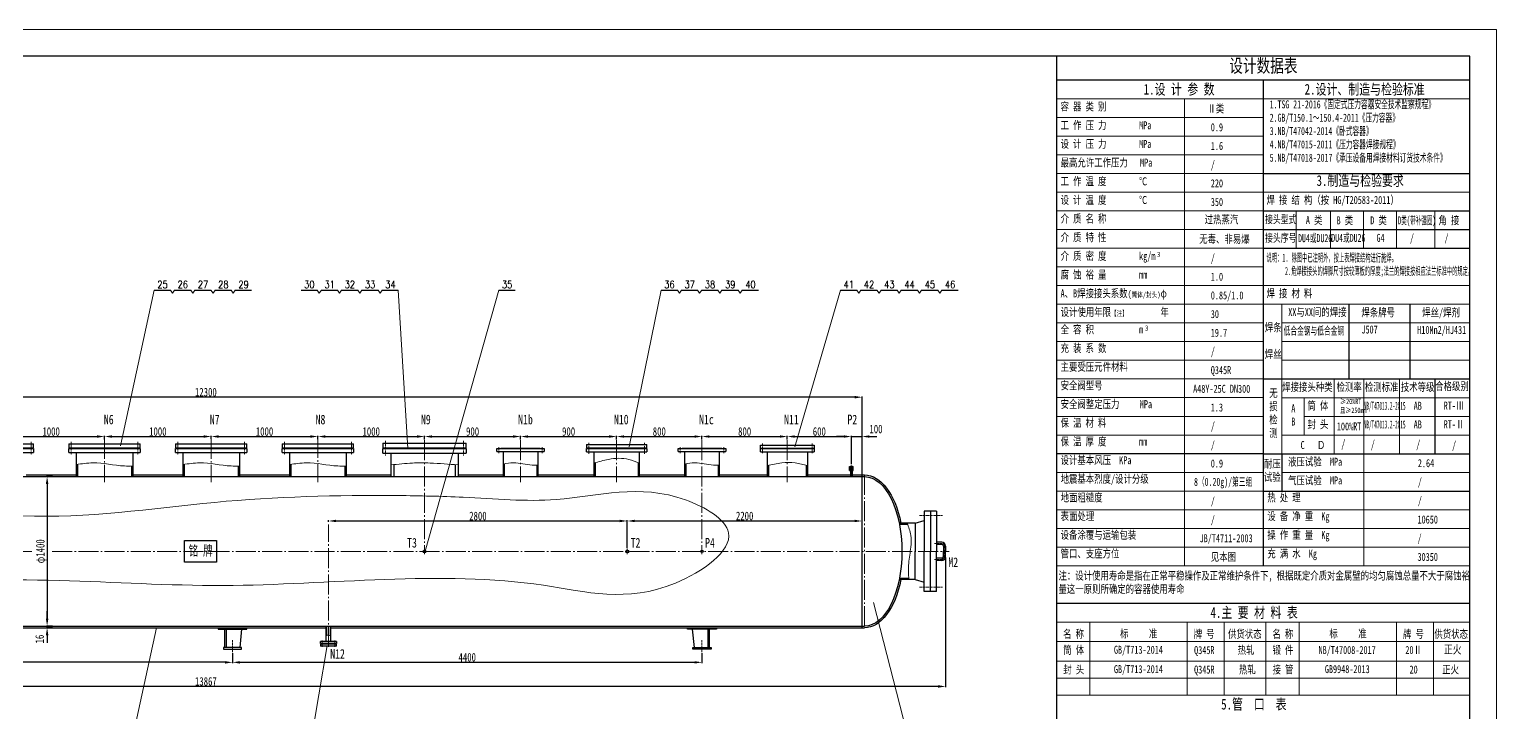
# Model space of a CAD drawing. Header units: millimetres. Extents: x -6371 to 285845, y -148652 to 1396.
# Drawn here: x 272091 to 285845, y -140203 to -133802 of the extents above; entities that cross this region are included whole.
import ezdxf
from ezdxf.enums import TextEntityAlignment as Align

# ---------------------------------------------------------------- set-up
doc = ezdxf.new("R2010")
doc.units = ezdxf.units.MM
doc.header["$LTSCALE"] = 25
doc.header["$PDMODE"] = 1
doc.linetypes.add('ZXX-L', pattern=[3.28, 2.5, -0.3, 0.18, -0.3])
doc.linetypes.add('ZXX-S', pattern=[1.27, 0.75, -0.2, 0.12, -0.2])
doc.layers.get('Defpoints').update_dxf_attribs({"linetype": 'CONTINUOUS'})
for name, color, linetype, lineweight in [('A 粗实线', 1, 'CONTINUOUS', 25), ('B 细实线', 7, 'CONTINUOUS', 15), ('C 文 字', 2, 'CONTINUOUS', 20), ('D 短中心线', 3, 'ZXX-S', 18), ('E 长中心线', 3, 'ZXX-L', 15), ('J 标注尺寸', 2, 'CONTINUOUS', 15)]:
    doc.layers.add(name, color=color, linetype=linetype, lineweight=lineweight)
doc.styles.add('HZTXT', font='SIMFANG.TTF', dxfattribs={"width": 0.75})
doc.styles.add('ROMANC', font='romanc', dxfattribs={"width": 0.7, "height": 6})
doc.styles.add('标题中文', font='SIMFANG.TTF', dxfattribs={"width": 0.7})
doc.dimstyles.new('通用标注4.0', dxfattribs={"dimtxt": 80, "dimasz": 70, "dimexe": 7, "dimexo": 7, "dimgap": 7, "dimtad": 1, "dimdec": 0, "dimzin": 0, "dimdsep": 46, "dimtxsty": 'HZTXT', "dimcen": 7, "dimadec": 0, "dimazin": 0, "dimtfac": 0.375, "dimtdec": 0, "dimtmove": 2, "dimatfit": 3, "dimfxl": 0, "dimtzin": 0, "dimarcsym": 0})

# ---------------------------------------------------------------- blocks, each defined once
blk = doc.blocks.new('*D88')
at = {"layer": 'Defpoints', "color": 0}
for p in [(271796, -137652), (272796, -137617), (272796, -137652)]:
    blk.add_point(p, dxfattribs=at)
at = {"layer": 'J 标注尺寸', "color": 0, "lineweight": -2}
for p, q in [((271796, -137645), (271796, -137610)), ((271866, -137617), (272726, -137617)), ((272796, -137645), (272796, -137610))]:
    blk.add_line(p, q, dxfattribs=at)
at = {"layer": 'J 标注尺寸', "color": 0}
for points in [[(271866, -137605), (271866, -137628), (271796, -137617)], [(272726, -137605), (272726, -137628), (272796, -137617)]]:
    blk.add_solid(points, dxfattribs=at)
at = {"layer": 'J 标注尺寸', "color": 0, "insert": (272296, -137570), "char_height": 80, "attachment_point": 5, "style": 'HZTXT'}
blk.add_mtext('1000', dxfattribs=at)
blk = doc.blocks.new('*D89')
at = {"layer": 'Defpoints', "color": 0}
for p in [(274796, -137649), (275796, -137617), (275796, -137652)]:
    blk.add_point(p, dxfattribs=at)
at = {"layer": 'J 标注尺寸', "color": 0, "lineweight": -2}
for p, q in [((274796, -137642), (274796, -137610)), ((274866, -137617), (275726, -137617)), ((275796, -137645), (275796, -137610))]:
    blk.add_line(p, q, dxfattribs=at)
at = {"layer": 'J 标注尺寸', "color": 0}
for points in [[(274866, -137605), (274866, -137628), (274796, -137617)], [(275726, -137605), (275726, -137628), (275796, -137617)]]:
    blk.add_solid(points, dxfattribs=at)
at = {"layer": 'J 标注尺寸', "color": 0, "insert": (275296, -137570), "char_height": 80, "attachment_point": 5, "style": 'HZTXT'}
blk.add_mtext('1000', dxfattribs=at)
blk = doc.blocks.new('*D90')
at = {"layer": 'Defpoints', "color": 0}
for p in [(275796, -137652), (276696, -137617), (276696, -137652)]:
    blk.add_point(p, dxfattribs=at)
at = {"layer": 'J 标注尺寸', "color": 0, "lineweight": -2}
for p, q in [((275796, -137645), (275796, -137610)), ((275866, -137617), (276626, -137617)), ((276696, -137645), (276696, -137610))]:
    blk.add_line(p, q, dxfattribs=at)
at = {"layer": 'J 标注尺寸', "color": 0}
for points in [[(275866, -137605), (275866, -137628), (275796, -137617)], [(276626, -137605), (276626, -137628), (276696, -137617)]]:
    blk.add_solid(points, dxfattribs=at)
at = {"layer": 'J 标注尺寸', "color": 0, "insert": (276246, -137570), "char_height": 80, "attachment_point": 5, "style": 'HZTXT'}
blk.add_mtext('900', dxfattribs=at)
blk = doc.blocks.new('*D91')
at = {"layer": 'Defpoints', "color": 0}
for p in [(276696, -137652), (277596, -137617), (277596, -137652)]:
    blk.add_point(p, dxfattribs=at)
at = {"layer": 'J 标注尺寸', "color": 0, "lineweight": -2}
for p, q in [((276696, -137645), (276696, -137610)), ((276766, -137617), (277526, -137617)), ((277596, -137645), (277596, -137610))]:
    blk.add_line(p, q, dxfattribs=at)
at = {"layer": 'J 标注尺寸', "color": 0}
for points in [[(276766, -137605), (276766, -137628), (276696, -137617)], [(277526, -137605), (277526, -137628), (277596, -137617)]]:
    blk.add_solid(points, dxfattribs=at)
at = {"layer": 'J 标注尺寸', "color": 0, "insert": (277146, -137570), "char_height": 80, "attachment_point": 5, "style": 'HZTXT'}
blk.add_mtext('900', dxfattribs=at)
blk = doc.blocks.new('*D92')
at = {"layer": 'Defpoints', "color": 0}
for p in [(277596, -137652), (278396, -137617), (278396, -137652)]:
    blk.add_point(p, dxfattribs=at)
at = {"layer": 'J 标注尺寸', "color": 0, "lineweight": -2}
for p, q in [((277596, -137645), (277596, -137610)), ((277666, -137617), (278326, -137617)), ((278396, -137645), (278396, -137610))]:
    blk.add_line(p, q, dxfattribs=at)
at = {"layer": 'J 标注尺寸', "color": 0}
for points in [[(277666, -137605), (277666, -137628), (277596, -137617)], [(278326, -137605), (278326, -137628), (278396, -137617)]]:
    blk.add_solid(points, dxfattribs=at)
at = {"layer": 'J 标注尺寸', "color": 0, "insert": (277996, -137570), "char_height": 80, "attachment_point": 5, "style": 'HZTXT'}
blk.add_mtext('800', dxfattribs=at)
blk = doc.blocks.new('*D93')
at = {"layer": 'Defpoints', "color": 0}
for p in [(278396, -137652), (279196, -137617), (279196, -137652)]:
    blk.add_point(p, dxfattribs=at)
at = {"layer": 'J 标注尺寸', "color": 0, "lineweight": -2}
for p, q in [((278396, -137645), (278396, -137610)), ((278466, -137617), (279126, -137617)), ((279196, -137645), (279196, -137610))]:
    blk.add_line(p, q, dxfattribs=at)
at = {"layer": 'J 标注尺寸', "color": 0}
for points in [[(278466, -137605), (278466, -137628), (278396, -137617)], [(279126, -137605), (279126, -137628), (279196, -137617)]]:
    blk.add_solid(points, dxfattribs=at)
at = {"layer": 'J 标注尺寸', "color": 0, "insert": (278796, -137570), "char_height": 80, "attachment_point": 5, "style": 'HZTXT'}
blk.add_mtext('800', dxfattribs=at)
blk = doc.blocks.new('*D94')
at = {"layer": 'Defpoints', "color": 0}
for p in [(279196, -137649), (279796, -137617), (279796, -137884)]:
    blk.add_point(p, dxfattribs=at)
at = {"layer": 'J 标注尺寸', "color": 0, "lineweight": -2}
for p, q in [((279196, -137642), (279196, -137610)), ((279266, -137617), (279726, -137617)), ((279796, -137877), (279796, -137610))]:
    blk.add_line(p, q, dxfattribs=at)
at = {"layer": 'J 标注尺寸', "color": 0}
for points in [[(279266, -137605), (279266, -137628), (279196, -137617)], [(279726, -137605), (279726, -137628), (279796, -137617)]]:
    blk.add_solid(points, dxfattribs=at)
at = {"layer": 'J 标注尺寸', "color": 0, "insert": (279496, -137570), "char_height": 80, "attachment_point": 5, "style": 'HZTXT'}
blk.add_mtext('600', dxfattribs=at)
blk = doc.blocks.new('*D95')
at = {"layer": 'Defpoints', "color": 0}
for p in [(279896, -137617), (279796, -137883), (279896, -137976)]:
    blk.add_point(p, dxfattribs=at)
at = {"layer": 'J 标注尺寸', "color": 0, "lineweight": -2}
for p, q in [((279726, -137617), (279656, -137617)), ((279796, -137876), (279796, -137610)), ((279796, -137617), (279896, -137617)), ((279896, -137969), (279896, -137610)), ((279966, -137617), (280036, -137617))]:
    blk.add_line(p, q, dxfattribs=at)
at = {"layer": 'J 标注尺寸', "color": 0}
for points in [[(279726, -137605), (279726, -137628), (279796, -137617)], [(279966, -137605), (279966, -137628), (279896, -137617)]]:
    blk.add_solid(points, dxfattribs=at)
at = {"layer": 'J 标注尺寸', "color": 0, "insert": (280027, -137547), "char_height": 80, "attachment_point": 5, "style": 'HZTXT'}
blk.add_mtext('100', dxfattribs=at)
blk = doc.blocks.new('*D98')
at = {"layer": 'Defpoints', "color": 0}
for p in [(273996, -139638), (278396, -139638), (278396, -139732)]:
    blk.add_point(p, dxfattribs=at)
at = {"layer": 'J 标注尺寸', "color": 0, "lineweight": -2}
for p, q in [((273996, -139645), (273996, -139739)), ((278396, -139645), (278396, -139739)), ((274066, -139732), (278326, -139732))]:
    blk.add_line(p, q, dxfattribs=at)
at = {"layer": 'J 标注尺寸', "color": 0}
for points in [[(274066, -139721), (274066, -139744), (273996, -139732)], [(278326, -139721), (278326, -139744), (278396, -139732)]]:
    blk.add_solid(points, dxfattribs=at)
at = {"layer": 'J 标注尺寸', "color": 0, "insert": (276196, -139685), "char_height": 80, "attachment_point": 5, "style": 'HZTXT'}
blk.add_mtext('4400', dxfattribs=at)
blk = doc.blocks.new('*D99')
at = {"layer": 'Defpoints', "color": 0}
for p in [(277696, -138408), (279896, -138456), (277696, -138667)]:
    blk.add_point(p, dxfattribs=at)
at = {"layer": 'J 标注尺寸', "color": 0, "lineweight": -2}
for p, q in [((277696, -138660), (277696, -138401)), ((279826, -138408), (277766, -138408)), ((279896, -138449), (279896, -138401))]:
    blk.add_line(p, q, dxfattribs=at)
at = {"layer": 'J 标注尺寸', "color": 0}
for points in [[(277766, -138396), (277766, -138419), (277696, -138408)], [(279826, -138396), (279826, -138419), (279896, -138408)]]:
    blk.add_solid(points, dxfattribs=at)
at = {"layer": 'J 标注尺寸', "color": 0, "insert": (278796, -138361), "char_height": 80, "attachment_point": 5, "style": 'HZTXT'}
blk.add_mtext('2200', dxfattribs=at)
blk = doc.blocks.new('*D80')
at = {"layer": 'Defpoints', "color": 0}
for p in [(274896, -138408), (274896, -138423), (277696, -138664)]:
    blk.add_point(p, dxfattribs=at)
at = {"layer": 'J 标注尺寸', "color": 0, "lineweight": -2}
for p, q in [((274896, -138416), (274896, -138401)), ((277626, -138408), (274966, -138408)), ((277696, -138657), (277696, -138401))]:
    blk.add_line(p, q, dxfattribs=at)
at = {"layer": 'J 标注尺寸', "color": 0}
for points in [[(274966, -138396), (274966, -138419), (274896, -138408)], [(277626, -138396), (277626, -138419), (277696, -138408)]]:
    blk.add_solid(points, dxfattribs=at)
at = {"layer": 'J 标注尺寸', "color": 0, "insert": (276296, -138361), "char_height": 80, "attachment_point": 5, "style": 'HZTXT'}
blk.add_mtext('2800', dxfattribs=at)
blk = doc.blocks.new('*D100')
at = {"layer": 'Defpoints', "color": 0}
for p in [(266812, -138742), (280679, -138742), (266812, -139958)]:
    blk.add_point(p, dxfattribs=at)
at = {"layer": 'J 标注尺寸', "color": 0, "lineweight": -2}
for p, q in [((266812, -138749), (266812, -139965)), ((280679, -138749), (280679, -139965)), ((280609, -139958), (266882, -139958))]:
    blk.add_line(p, q, dxfattribs=at)
at = {"layer": 'J 标注尺寸', "color": 0}
for points in [[(266882, -139946), (266882, -139970), (266812, -139958)], [(280609, -139946), (280609, -139970), (280679, -139958)]]:
    blk.add_solid(points, dxfattribs=at)
at = {"layer": 'J 标注尺寸', "color": 0, "insert": (273746, -139911), "char_height": 80, "attachment_point": 5, "style": 'HZTXT'}
blk.add_mtext('13867', dxfattribs=at)
blk = doc.blocks.new('*D101')
at = {"layer": 'Defpoints', "color": 0}
for p in [(269596, -139638), (273996, -139638), (269596, -139732)]:
    blk.add_point(p, dxfattribs=at)
at = {"layer": 'J 标注尺寸', "color": 0, "lineweight": -2}
for p, q in [((269596, -139645), (269596, -139739)), ((273996, -139645), (273996, -139739)), ((273926, -139732), (269666, -139732))]:
    blk.add_line(p, q, dxfattribs=at)
at = {"layer": 'J 标注尺寸', "color": 0}
for points in [[(269666, -139721), (269666, -139744), (269596, -139732)], [(273926, -139721), (273926, -139744), (273996, -139732)]]:
    blk.add_solid(points, dxfattribs=at)
at = {"layer": 'J 标注尺寸', "color": 0, "insert": (271796, -139685), "char_height": 80, "attachment_point": 5, "style": 'HZTXT'}
blk.add_mtext('4400', dxfattribs=at)
blk = doc.blocks.new('*D102')
at = {"layer": 'Defpoints', "color": 0}
for p in [(272796, -137645), (273796, -137617), (273796, -137638)]:
    blk.add_point(p, dxfattribs=at)
at = {"layer": 'J 标注尺寸', "color": 0, "lineweight": -2}
for p, q in [((272796, -137638), (272796, -137610)), ((272866, -137617), (273726, -137617)), ((273796, -137631), (273796, -137610))]:
    blk.add_line(p, q, dxfattribs=at)
at = {"layer": 'J 标注尺寸', "color": 0}
for points in [[(272866, -137605), (272866, -137628), (272796, -137617)], [(273726, -137605), (273726, -137628), (273796, -137617)]]:
    blk.add_solid(points, dxfattribs=at)
at = {"layer": 'J 标注尺寸', "color": 0, "insert": (273296, -137570), "char_height": 80, "attachment_point": 5, "style": 'HZTXT'}
blk.add_mtext('1000', dxfattribs=at)
blk = doc.blocks.new('*D103')
at = {"layer": 'Defpoints', "color": 0}
for p in [(273796, -137645), (274796, -137617), (274796, -137649)]:
    blk.add_point(p, dxfattribs=at)
at = {"layer": 'J 标注尺寸', "color": 0, "lineweight": -2}
for p, q in [((273796, -137638), (273796, -137610)), ((273866, -137617), (274726, -137617)), ((274796, -137642), (274796, -137610))]:
    blk.add_line(p, q, dxfattribs=at)
at = {"layer": 'J 标注尺寸', "color": 0}
for points in [[(273866, -137605), (273866, -137628), (273796, -137617)], [(274726, -137605), (274726, -137628), (274796, -137617)]]:
    blk.add_solid(points, dxfattribs=at)
at = {"layer": 'J 标注尺寸', "color": 0, "insert": (274296, -137570), "char_height": 80, "attachment_point": 5, "style": 'HZTXT'}
blk.add_mtext('1000', dxfattribs=at)
blk = doc.blocks.new('*D104')
at = {"layer": 'Defpoints', "color": 0}
for p in [(272317, -137992), (272258, -139392), (272317, -139392)]:
    blk.add_point(p, dxfattribs=at)
at = {"layer": 'J 标注尺寸', "color": 0, "lineweight": -2}
for p, q in [((272310, -137992), (272251, -137992)), ((272258, -138062), (272258, -139322)), ((272310, -139392), (272251, -139392))]:
    blk.add_line(p, q, dxfattribs=at)
at = {"layer": 'J 标注尺寸', "color": 0}
for points in [[(272246, -138062), (272270, -138062), (272258, -137992)], [(272246, -139322), (272270, -139322), (272258, -139392)]]:
    blk.add_solid(points, dxfattribs=at)
at = {"layer": 'J 标注尺寸', "color": 0, "insert": (272205, -138692), "char_height": 80, "attachment_point": 5, "rotation": 90, "style": 'HZTXT'}
blk.add_mtext('φ1400', dxfattribs=at)
blk = doc.blocks.new('*D105')
at = {"layer": 'Defpoints', "color": 0}
for p in [(272258, -139408), (272316, -139392), (272316, -139408)]:
    blk.add_point(p, dxfattribs=at)
at = {"layer": 'J 标注尺寸', "color": 0, "lineweight": -2}
for p, q in [((272258, -139322), (272258, -139252)), ((272309, -139392), (272251, -139392)), ((272309, -139408), (272251, -139408)), ((272258, -139392), (272258, -139408)), ((272258, -139478), (272258, -139548))]:
    blk.add_line(p, q, dxfattribs=at)
at = {"layer": 'J 标注尺寸', "color": 0}
for points in [[(272246, -139322), (272270, -139322), (272258, -139392)], [(272246, -139478), (272270, -139478), (272258, -139408)]]:
    blk.add_solid(points, dxfattribs=at)
at = {"layer": 'J 标注尺寸', "color": 0, "insert": (272188, -139514), "char_height": 80, "attachment_point": 5, "rotation": 90, "style": 'HZTXT'}
blk.add_mtext('16', dxfattribs=at)
blk = doc.blocks.new('*D110')
at = {"layer": 'Defpoints', "color": 0}
for p in [(267596, -137248), (267596, -137976), (279896, -137976)]:
    blk.add_point(p, dxfattribs=at)
at = {"layer": 'J 标注尺寸', "color": 0, "lineweight": -2}
for p, q in [((267596, -137969), (267596, -137241)), ((279826, -137248), (267666, -137248)), ((279896, -137969), (279896, -137241))]:
    blk.add_line(p, q, dxfattribs=at)
at = {"layer": 'J 标注尺寸', "color": 0}
for points in [[(267666, -137236), (267666, -137260), (267596, -137248)], [(279826, -137236), (279826, -137260), (279896, -137248)]]:
    blk.add_solid(points, dxfattribs=at)
at = {"layer": 'J 标注尺寸', "color": 0, "insert": (273746, -137201), "char_height": 80, "attachment_point": 5, "style": 'HZTXT'}
blk.add_mtext('12300', dxfattribs=at)

msp = doc.modelspace()

# ---------------------------------------------------------------- hatches: boundary and pattern name
at = {"layer": 'A 粗实线'}
h = msp.add_hatch(color=256, dxfattribs=at)
h.paths.add_polyline_path([(279786.8, -137931.4), (279783.3, -137936.4), (279786.8, -137936.4)])
h.paths.add_polyline_path([(279783.3, -137936.4), (279786.8, -137940), (279786.8, -137936.4)])
h = msp.add_hatch(color=256, dxfattribs=at)
h.paths.add_polyline_path([(279804.8, -137931.4), (279808.3, -137936.4), (279804.8, -137936.4)])
h.paths.add_polyline_path([(279804.8, -137936.4), (279808.3, -137936.4), (279804.8, -137940)])
at = {"layer": 'B 细实线'}
h = msp.add_hatch(dxfattribs=at)
h.set_pattern_fill('ANSI31', color=256, style=0)
h.set_pattern_definition([(45, (269816.2493, -139674.298), (-2.245064, 2.245064), [])])
h.paths.add_polyline_path([(279784.3, -137916.4), (279785.8, -137916.4), (279785.8, -137896.4), (279779.8, -137896.4), (279779.8, -137936.4), (279786.8, -137936.4), (279786.8, -137931.4), (279790.8, -137931.4), (279790.8, -137919.4), (279784.3, -137919.4)])
h.paths.add_polyline_path([(279811.8, -137896.4), (279805.8, -137896.4), (279805.8, -137916.4), (279807.3, -137916.4), (279807.3, -137919.4), (279800.8, -137919.4), (279800.8, -137931.4), (279804.8, -137931.4), (279804.8, -137936.4), (279811.8, -137936.4)])
h.paths.add_polyline_path([(279805.8, -137896.4), (279804.8, -137897.4), (279804.8, -137916.4), (279805.8, -137916.4)], flags=17)
h.paths.add_polyline_path([(279786.8, -137897.4), (279785.8, -137896.4), (279785.8, -137916.4), (279786.8, -137916.4)])

# ---------------------------------------------------------------- linework, layer by layer
at = {"layer": 'A 粗实线'}
for p, q in [((281719.6, -134051.9), (281719.6, -143371.6)), ((285594.6, -134277.4), (281719.6, -134277.4)), ((283657.1, -134277.4), (283657.1, -138827.4)), ((283657.1, -135152.4), (285594.6, -135152.4)), ((283657.1, -135502.4), (285594.6, -135502.4)), ((283657.1, -135677.4), (285594.6, -135677.4)), ((283657.1, -135852.4), (285594.6, -135852.4)), ((273262.2, -136245.4), (273413.9, -136245.4)), ((273452.2, -136245.4), (273603.8, -136245.4)), ((273642.1, -136245.4), (273793.7, -136245.4)), ((273832, -136245.4), (273983.7, -136245.4)), ((274022, -136245.4), (274173.6, -136245.4)), ((274638.4, -136245.4), (274790, -136245.4)), ((274828.3, -136245.4), (274979.9, -136245.4)), ((275018.2, -136245.4), (275169.9, -136245.4)), ((275208.2, -136245.4), (275359.8, -136245.4)), ((275398.1, -136245.4), (275549.8, -136245.4)), ((276492.5, -136245.4), (276644.1, -136245.4)), ((278013.6, -136245.4), (278165.3, -136245.4)), ((278203.6, -136245.4), (278355.2, -136245.4)), ((278393.5, -136245.4), (278545.2, -136245.4)), ((278583.5, -136245.4), (278735.1, -136245.4)), ((278773.4, -136245.4), (278925.1, -136245.4)), ((279694.8, -136245.4), (279846.4, -136245.4)), ((279884.7, -136245.4), (280036.4, -136245.4)), ((280074.7, -136245.4), (280226.3, -136245.4)), ((280264.6, -136245.4), (280416.2, -136245.4)), ((280454.5, -136245.4), (280606.2, -136245.4)), ((280644.5, -136245.4), (280796.1, -136245.4)), ((284460.4, -136377.4), (284460.4, -137077.4)), ((285030.4, -136377.4), (285030.4, -137077.4)), ((283657.1, -137077.4), (285594.6, -137077.4)), ((285266.1, -137077.4), (285266.1, -137777.4)), ((271460.8, -137685.4), (272130.8, -137685.4)), ((271460.8, -137723.4), (272130.8, -137723.4)), ((271460.8, -137729.4), (272130.8, -137729.4)), ((271460.8, -137767.4), (272130.8, -137767.4)), ((272130.8, -137723.4), (272130.8, -137685.4)), ((272130.8, -137729.4), (272130.8, -137767.4)), ((272460.8, -137685.4), (272460.8, -137723.4)), ((272460.8, -137685.4), (273130.8, -137685.4)), ((272460.8, -137723.4), (273130.8, -137723.4)), ((272460.8, -137767.4), (272460.8, -137729.4)), ((272460.8, -137729.4), (273130.8, -137729.4)), ((272460.8, -137767.4), (273130.8, -137767.4)), ((272503.3, -137723.4), (272503.3, -137726.4)), ((272503.3, -137729.4), (272503.3, -137726.4)), ((272503.3, -137726.4), (273088.3, -137726.4)), ((272503.3, -137726.4), (273088.3, -137726.4)), ((272530.8, -137767.4), (272530.8, -137992.4)), ((273060.8, -137767.4), (273060.8, -137992.4)), ((273088.3, -137726.4), (273088.3, -137723.4)), ((273088.3, -137726.4), (273088.3, -137729.4)), ((273130.8, -137723.4), (273130.8, -137685.4)), ((273130.8, -137729.4), (273130.8, -137767.4)), ((273460.8, -137685.4), (273460.8, -137723.4)), ((273460.8, -137685.4), (274130.8, -137685.4)), ((273460.8, -137723.4), (274130.8, -137723.4)), ((273460.8, -137767.4), (273460.8, -137729.4)), ((273460.8, -137729.4), (274130.8, -137729.4)), ((273460.8, -137767.4), (274130.8, -137767.4)), ((273503.3, -137723.4), (273503.3, -137726.4)), ((273503.3, -137729.4), (273503.3, -137726.4)), ((273503.3, -137726.4), (274088.3, -137726.4)), ((273503.3, -137726.4), (274088.3, -137726.4)), ((273530.8, -137767.4), (273530.8, -137992.4)), ((274060.8, -137767.4), (274060.8, -137992.4)), ((274088.3, -137726.4), (274088.3, -137723.4)), ((274088.3, -137726.4), (274088.3, -137729.4)), ((274130.8, -137723.4), (274130.8, -137685.4)), ((274130.8, -137729.4), (274130.8, -137767.4)), ((274460.8, -137685.4), (274460.8, -137723.4)), ((274460.8, -137685.4), (275130.8, -137685.4)), ((274460.8, -137723.4), (275130.8, -137723.4)), ((274460.8, -137767.4), (274460.8, -137729.4)), ((274460.8, -137729.4), (275130.8, -137729.4)), ((274460.8, -137767.4), (275130.8, -137767.4)), ((274503.3, -137723.4), (274503.3, -137726.4)), ((274503.3, -137729.4), (274503.3, -137726.4)), ((274503.3, -137726.4), (275088.3, -137726.4)), ((274503.3, -137726.4), (275088.3, -137726.4)), ((274530.8, -137767.4), (274530.8, -137992.4)), ((275060.8, -137767.4), (275060.8, -137992.4)), ((275088.3, -137726.4), (275088.3, -137723.4)), ((275088.3, -137726.4), (275088.3, -137729.4)), ((275130.8, -137723.4), (275130.8, -137685.4)), ((275130.8, -137729.4), (275130.8, -137767.4)), ((275405.8, -137679.4), (275405.8, -137723.4)), ((275405.8, -137679.4), (276185.8, -137679.4)), ((275405.8, -137723.4), (276185.8, -137723.4)), ((275405.8, -137773.4), (275405.8, -137729.4)), ((275405.8, -137729.4), (276185.8, -137729.4)), ((275405.8, -137773.4), (276185.8, -137773.4)), ((275453.3, -137723.4), (275453.3, -137726.4)), ((275453.3, -137729.4), (275453.3, -137726.4)), ((275453.3, -137726.4), (276138.3, -137726.4)), ((275453.3, -137726.4), (276138.3, -137726.4)), ((275480.8, -137773.4), (275480.8, -137992.4)), ((276110.8, -137773.4), (276110.8, -137992.4)), ((276138.3, -137726.4), (276138.3, -137723.4)), ((276138.3, -137726.4), (276138.3, -137729.4)), ((276185.8, -137723.4), (276185.8, -137679.4)), ((276185.8, -137729.4), (276185.8, -137773.4)), ((276473.3, -137757.4), (276473.3, -137729.4)), ((276473.3, -137729.4), (276918.3, -137729.4)), ((276473.3, -137757.4), (276918.3, -137757.4)), ((276510.8, -137729.4), (276510.8, -137726.4)), ((276510.8, -137726.4), (276880.8, -137726.4)), ((276533.3, -137757.4), (276533.3, -137992.4)), ((276858.3, -137757.4), (276858.3, -137992.4)), ((276880.8, -137726.4), (276880.8, -137729.4)), ((276918.3, -137729.4), (276918.3, -137757.4)), ((277313.3, -137691.4), (277313.3, -137723.4)), ((277313.3, -137691.4), (277878.3, -137691.4)), ((277313.3, -137723.4), (277878.3, -137723.4)), ((277313.3, -137761.4), (277313.3, -137729.4)), ((277313.3, -137729.4), (277878.3, -137729.4)), ((277313.3, -137761.4), (277878.3, -137761.4)), ((277354.8, -137723.4), (277354.8, -137726.4)), ((277354.8, -137729.4), (277354.8, -137726.4)), ((277354.8, -137726.4), (277836.8, -137726.4)), ((277354.8, -137726.4), (277836.8, -137726.4)), ((277382.8, -137761.4), (277382.8, -137992.4)), ((277808.8, -137761.4), (277808.8, -137992.4)), ((277836.8, -137726.4), (277836.8, -137723.4)), ((277836.8, -137726.4), (277836.8, -137729.4)), ((277878.3, -137723.4), (277878.3, -137691.4)), ((277878.3, -137729.4), (277878.3, -137761.4)), ((278173.3, -137757.4), (278173.3, -137729.4)), ((278173.3, -137729.4), (278618.3, -137729.4)), ((278173.3, -137757.4), (278618.3, -137757.4)), ((278210.8, -137729.4), (278210.8, -137726.4)), ((278210.8, -137726.4), (278580.8, -137726.4)), ((278233.3, -137757.4), (278233.3, -137992.4)), ((278558.3, -137757.4), (278558.3, -137992.4)), ((278580.8, -137726.4), (278580.8, -137729.4)), ((278618.3, -137729.4), (278618.3, -137757.4)), ((278943.3, -137726.4), (278943.3, -137696.4)), ((278943.3, -137696.4), (279448.3, -137696.4)), ((278943.3, -137726.4), (279448.3, -137726.4)), ((278943.3, -137759.4), (278943.3, -137729.4)), ((278943.3, -137729.4), (279448.3, -137729.4)), ((278943.3, -137759.4), (279448.3, -137759.4)), ((278980.8, -137729.4), (278980.8, -137726.4)), ((278980.8, -137726.4), (279410.8, -137726.4)), ((279007.3, -137759.4), (279007.3, -137992.4)), ((279384.3, -137759.4), (279384.3, -137992.4)), ((279410.8, -137726.4), (279410.8, -137729.4)), ((279448.3, -137696.4), (279448.3, -137726.4)), ((279448.3, -137729.4), (279448.3, -137759.4)), ((283657.1, -137777.4), (281719.6, -137777.4)), ((283657.1, -137777.4), (285594.6, -137777.4)), ((283832.1, -137779.7), (283832.1, -138127.4)), ((272542.8, -137878), (272542.8, -137992.4)), ((273048.8, -137892.6), (273048.8, -137992.4)), ((273542.8, -137878), (273542.8, -137992.4)), ((274048.8, -137892.6), (274048.8, -137992.4)), ((274542.8, -137878), (274542.8, -137992.4)), ((275048.8, -137892.6), (275048.8, -137992.4)), ((275508.8, -137879.7), (275508.8, -137992.4)), ((276082.8, -137880.5), (276082.8, -137992.4)), ((276543.3, -137873), (276543.3, -137992.4)), ((276848.3, -137884.8), (276848.3, -137992.4)), ((277394.8, -137862.2), (277394.8, -137992.4)), ((277796.8, -137862.3), (277796.8, -137992.4)), ((278243.3, -137873), (278243.3, -137992.4)), ((278548.3, -137884.8), (278548.3, -137992.4)), ((279019.3, -137887.5), (279019.3, -137992.4)), ((279372.3, -137886), (279372.3, -137992.4)), ((279779.8, -137936.4), (279779.8, -137896.4)), ((279779.8, -137896.4), (279811.8, -137896.4)), ((279779.8, -137936.4), (279786.8, -137936.4)), ((279786.8, -137931.4), (279783.3, -137936.4)), ((279783.3, -137936.4), (279786.8, -137940)), ((279784.3, -137916.4), (279784.3, -137919.4)), ((279784.3, -137916.4), (279807.3, -137916.4)), ((279784.3, -137919.4), (279807.3, -137919.4)), ((279785.8, -137896.4), (279786.8, -137897.4)), ((279786.8, -137897.4), (279804.8, -137897.4)), ((279786.8, -137916.4), (279786.8, -137897.4)), ((279786.8, -137931.4), (279786.8, -137992.4)), ((279786.8, -137931.4), (279804.8, -137931.4)), ((279789.8, -137931.4), (279789.8, -137992.4)), ((279790.8, -137931.4), (279790.8, -137919.4)), ((279800.8, -137931.4), (279800.8, -137919.4)), ((279801.8, -137931.4), (279801.8, -137992.4)), ((279805.8, -137896.4), (279804.8, -137897.4)), ((279804.8, -137916.4), (279804.8, -137897.4)), ((279804.8, -137931.4), (279808.3, -137936.4)), ((279804.8, -137931.4), (279804.8, -137992.4)), ((279808.3, -137936.4), (279804.8, -137940)), ((279804.8, -137936.4), (279811.8, -137936.4)), ((279807.3, -137916.4), (279807.3, -137919.4)), ((279811.8, -137936.4), (279811.8, -137896.4)), ((267570.8, -137992.4), (279920.8, -137992.4)), ((272060.8, -137976.4), (272530.8, -137976.4)), ((273060.8, -137976.4), (273530.8, -137976.4)), ((274060.8, -137976.4), (274530.8, -137976.4)), ((275060.8, -137976.4), (275480.8, -137976.4)), ((276110.8, -137976.4), (276533.3, -137976.4)), ((276858.3, -137976.4), (277382.8, -137976.4)), ((277808.8, -137976.4), (278233.3, -137976.4)), ((278558.3, -137976.4), (279007.3, -137976.4)), ((279384.3, -137976.4), (279786.8, -137976.4)), ((279804.8, -137976.4), (279920.8, -137976.4)), ((279895.8, -137976.4), (279895.8, -139408.4)), ((283657.1, -138127.4), (285594.6, -138127.4)), ((280478.3, -138314.9), (280478.3, -138692.4)), ((280594.3, -138314.9), (280478.3, -138314.9)), ((280538.3, -138314.9), (280538.3, -138692.4)), ((280594.3, -138314.9), (280594.3, -138692.4)), ((280393.3, -138427.4), (280244.7, -138427.4)), ((280323.5, -138439.4), (280244.7, -138439.4)), ((280393.3, -138427.4), (280478.3, -138402.4)), ((280393.3, -138427.4), (280393.3, -138692.4)), ((280644.3, -138607.4), (280594.3, -138607.4)), ((280644.3, -138627.4), (280594.3, -138627.4)), ((280393.3, -138957.4), (280393.3, -138692.4)), ((280478.3, -139069.9), (280478.3, -138692.4)), ((280538.3, -139069.9), (280538.3, -138692.4)), ((280594.3, -139069.9), (280594.3, -138692.4)), ((280644.3, -138757.4), (280594.3, -138757.4)), ((280659.3, -138642.4), (280659.3, -138692.4)), ((280659.3, -138742.4), (280659.3, -138692.4)), ((280679.3, -138642.4), (280679.3, -138692.4)), ((280679.3, -138742.4), (280679.3, -138692.4)), ((280644.3, -138777.4), (280594.3, -138777.4)), ((280333.9, -138945.4), (280244.7, -138945.4)), ((280393.3, -138957.4), (280244.7, -138957.4)), ((280393.3, -138957.4), (280478.3, -138982.4)), ((280594.3, -139069.9), (280478.3, -139069.9)), ((285594.6, -139179.7), (281719.6, -139179.7)), ((267570.8, -139392.4), (279920.8, -139392.4)), ((267570.8, -139408.4), (274873.3, -139408.4)), ((273860.8, -139408.4), (273860.8, -139422.4)), ((273860.8, -139422.4), (274130.8, -139422.4)), ((273924.8, -139594.4), (273924.8, -139422.4)), ((273938.8, -139594.4), (273938.8, -139422.4)), ((274066.8, -139594.4), (274084.2, -139422.4)), ((274130.8, -139422.4), (274130.8, -139408.4)), ((274873.3, -139537.4), (274873.3, -139392.4)), ((274878.3, -139480), (274878.3, -139392.4)), ((274913.3, -139482.7), (274913.3, -139392.4)), ((274918.3, -139537.4), (274918.3, -139392.4)), ((274918.3, -139408.4), (279920.8, -139408.4)), ((278260.8, -139422.4), (278260.8, -139408.4)), ((278530.8, -139422.4), (278260.8, -139422.4)), ((278324.8, -139594.4), (278307.4, -139422.4)), ((278452.8, -139594.4), (278452.8, -139422.4)), ((278466.8, -139594.4), (278466.8, -139422.4)), ((278530.8, -139408.4), (278530.8, -139422.4)), ((273910.8, -139594.4), (273910.8, -139608.4)), ((274080.8, -139594.4), (273910.8, -139594.4)), ((274080.8, -139608.4), (274080.8, -139594.4)), ((274820.8, -139555.4), (274820.8, -139537.4)), ((274970.8, -139537.4), (274820.8, -139537.4)), ((274970.8, -139555.4), (274820.8, -139555.4)), ((274970.8, -139561.4), (274820.8, -139561.4)), ((274820.8, -139561.4), (274820.8, -139579.4)), ((274970.8, -139579.4), (274820.8, -139579.4)), ((274851.8, -139558.4), (274851.8, -139555.4)), ((274939.8, -139558.4), (274851.8, -139558.4)), ((274939.8, -139555.4), (274939.8, -139558.4)), ((274970.8, -139537.4), (274970.8, -139555.4)), ((274970.8, -139579.4), (274970.8, -139561.4)), ((278310.8, -139608.4), (278310.8, -139594.4)), ((278310.8, -139594.4), (278480.8, -139594.4)), ((278480.8, -139594.4), (278480.8, -139608.4)), ((273910.8, -139608.4), (274080.8, -139608.4)), ((278480.8, -139608.4), (278310.8, -139608.4))]:
    msp.add_line(p, q, dxfattribs=at)
at = {"layer": 'A 粗实线', "color": 5}
msp.add_lwpolyline([(265444.6, -148401.9), (285594.6, -148401.9), (285594.6, -134051.9), (265444.6, -134051.9)], close=True, dxfattribs=at)
at = {"layer": 'A 粗实线'}
msp.add_lwpolyline([(273545.8, -138590.4), (273845.7, -138590.4), (273845.7, -138794.3), (273545.8, -138794.3)], close=True, dxfattribs=at)
for centre, radius in [((275795.8, -138692.4), 13.5), ((277695.8, -138692.4), 13.5), ((278395.8, -138692.4), 10)]:
    msp.add_circle(centre, radius, dxfattribs=at)
for centre, radius, start, end in [((280644.3, -138642.4), 35, 0, 90), ((280644.3, -138642.4), 15, 0, 90), ((280644.3, -138742.4), 35, 270, 0), ((280644.3, -138742.4), 15, 270, 0)]:
    msp.add_arc(centre, radius, start, end, dxfattribs=at)
at = {"layer": 'A 粗实线', "extrusion": (0, 0, -1)}
for major_axis, ratio, start_param, end_param in [((0, -716), 0.5111732, 3.1415927, 4.3332597), ((0, -700), 0.5, 3.1415927, 6.2831853), ((0, -716), 0.5111732, 5.0915183, 6.2831853)]:
    msp.add_ellipse((279920.8, -138692.4), major_axis=major_axis, ratio=ratio, start_param=start_param, end_param=end_param, dxfattribs=at)
at = {"layer": 'A 粗实线'}
for points in [[(279895.8, -137992.4), (279907, -137976.4), (279884.6, -137976.4)], [(279895.8, -139392.4), (279907, -139408.4), (279884.6, -139408.4)]]:
    msp.add_solid(points, dxfattribs=at)
at = {"layer": 'B 细实线'}
for p, q in [((285594.6, -134452.4), (281719.6, -134452.4)), ((282919.6, -134452.4), (282919.6, -138827.4)), ((283657.1, -134627.4), (281719.6, -134627.4)), ((283657.1, -134802.4), (281719.6, -134802.4)), ((283657.1, -134977.4), (281719.6, -134977.4)), ((283657.1, -135152.4), (281719.6, -135152.4)), ((283657.1, -135327.4), (281719.6, -135327.4)), ((285594.6, -135327.4), (283657.1, -135327.4)), ((283657.1, -135502.4), (281719.6, -135502.4)), ((283966.1, -135502.4), (283966.1, -135852.4)), ((284288.5, -135502.4), (284288.5, -135852.4)), ((284597.7, -135502.4), (284597.7, -135852.4)), ((284907.2, -135502.4), (284907.2, -135852.4)), ((285263.7, -135502.4), (285263.7, -135852.4)), ((283657.1, -135677.4), (281719.6, -135677.4)), ((283657.1, -135852.4), (281719.6, -135852.4)), ((283657.1, -136027.4), (281719.6, -136027.4)), ((272946.6, -137702.8), (273262.2, -136245.4)), ((273413.9, -136245.4), (273433, -136272.2)), ((273452.2, -136245.4), (273433, -136272.2)), ((273603.8, -136245.4), (273622.9, -136272.2)), ((273642.1, -136245.4), (273622.9, -136272.2)), ((273793.7, -136245.4), (273812.9, -136272.2)), ((273832, -136245.4), (273812.9, -136272.2)), ((273983.7, -136245.4), (274002.8, -136272.2)), ((274022, -136245.4), (274002.8, -136272.2)), ((274790, -136245.4), (274809.2, -136272.2)), ((274828.3, -136245.4), (274809.2, -136272.2)), ((274979.9, -136245.4), (274999.1, -136272.2)), ((275018.2, -136245.4), (274999.1, -136272.2)), ((275169.9, -136245.4), (275189, -136272.2)), ((275208.2, -136245.4), (275189, -136272.2)), ((275359.8, -136245.4), (275379, -136272.2)), ((275398.1, -136245.4), (275379, -136272.2)), ((275637.5, -137729.4), (275549.8, -136245.4)), ((275802.6, -138689.6), (276492.5, -136245.4)), ((277715, -137713.8), (278013.6, -136245.4)), ((278165.3, -136245.4), (278184.4, -136272.2)), ((278203.6, -136245.4), (278184.4, -136272.2)), ((278355.2, -136245.4), (278374.4, -136272.2)), ((278393.5, -136245.4), (278374.4, -136272.2)), ((278545.2, -136245.4), (278564.3, -136272.2)), ((278583.5, -136245.4), (278564.3, -136272.2)), ((278735.1, -136245.4), (278754.3, -136272.2)), ((278773.4, -136245.4), (278754.3, -136272.2)), ((279267.2, -137713), (279694.8, -136245.4)), ((279846.4, -136245.4), (279865.6, -136272.2)), ((279884.7, -136245.4), (279865.6, -136272.2)), ((280036.4, -136245.4), (280055.5, -136272.2)), ((280074.7, -136245.4), (280055.5, -136272.2)), ((280226.3, -136245.4), (280245.4, -136272.2)), ((280264.6, -136245.4), (280245.4, -136272.2)), ((280416.2, -136245.4), (280435.4, -136272.2)), ((280454.5, -136245.4), (280435.4, -136272.2)), ((280606.2, -136245.4), (280625.3, -136272.2)), ((280644.5, -136245.4), (280625.3, -136272.2)), ((283657.1, -136202.4), (281719.6, -136202.4)), ((285594.6, -136202.4), (283657.1, -136202.4)), ((283657.1, -136377.4), (281719.6, -136377.4)), ((285594.6, -136377.4), (283657.1, -136377.4)), ((283832.1, -136377.4), (283832.1, -137779.7)), ((283657.1, -136552.4), (281719.6, -136552.4)), ((285594.6, -136552.4), (283832.1, -136552.4)), ((283657.1, -136727.4), (281719.6, -136727.4)), ((285594.6, -136727.4), (283832.1, -136727.4)), ((283657.1, -136902.4), (281719.6, -136902.4)), ((285594.6, -136902.4), (283832.1, -136902.4)), ((283657.1, -137077.4), (281719.6, -137077.4)), ((284323.1, -137079.7), (284323.1, -137777.4)), ((284598.2, -137077.4), (284598.2, -138827.4)), ((284935.4, -137079.7), (284935.4, -137777.4)), ((283657.1, -137252.4), (281719.6, -137252.4)), ((285594.6, -137254.7), (283832.1, -137254.7)), ((284039.1, -137254.7), (284039.1, -137604.7)), ((283657.1, -137427.4), (281719.6, -137427.4)), ((285594.6, -137429.7), (284039.1, -137429.7)), ((285594.6, -137429.7), (284082.1, -137429.7)), ((283657.1, -137602.4), (281719.6, -137602.4)), ((285594.6, -137604.7), (283832.1, -137604.7)), ((279785.8, -137916.4), (279785.8, -137896.4)), ((279805.8, -137916.4), (279805.8, -137896.4)), ((283657.1, -137952.4), (281719.6, -137952.4)), ((285594.6, -137954.7), (283832.1, -137954.7)), ((283657.1, -138127.4), (281719.6, -138127.4)), ((283657.1, -138302.4), (281719.6, -138302.4)), ((283657.1, -138302.4), (285594.6, -138302.4)), ((283657.1, -138477.4), (281719.6, -138477.4)), ((283657.1, -138477.4), (285594.6, -138477.4)), ((283657.1, -138652.4), (281719.6, -138652.4)), ((283657.1, -138652.4), (285594.6, -138652.4)), ((283657.1, -138827.4), (281719.6, -138827.4)), ((283657.1, -138827.4), (285594.6, -138827.4)), ((280005.3, -139172.8), (280476.8, -141014.9)), ((273284.4, -139408.4), (272931.9, -141014.9)), ((285594.6, -139354.7), (281719.6, -139354.7)), ((282031, -140039.7), (282031, -139354.7)), ((282943.9, -140039.7), (282943.9, -139354.7)), ((283290.4, -140039.7), (283290.4, -139354.7)), ((283681.3, -140039.7), (283681.3, -139354.7)), ((283992.7, -140039.7), (283992.7, -139354.7)), ((284905.6, -140039.7), (284905.6, -139354.7)), ((285252.1, -140039.7), (285252.1, -139354.7)), ((274883.1, -139573.5), (274636.7, -141014.9)), ((281719.6, -139537.8), (285594.6, -139537.8)), ((281719.6, -139719.7), (285594.6, -139719.7)), ((285594.6, -139879.7), (281719.6, -139879.7)), ((285594.6, -140039.7), (281719.6, -140039.7))]:
    msp.add_line(p, q, dxfattribs=at)
msp.add_lwpolyline([(264819.6, -148651.9), (285844.6, -148651.9), (285844.6, -133801.9), (264819.6, -133801.9)], close=True, dxfattribs=at)
for points in [[(272530.8, -137879.9), (272686.7, -137862.9), (272982.1, -137892.4), (273060.8, -137892.4)], [(273530.8, -137879.9), (273686.7, -137862.9), (273982.1, -137892.4), (274060.8, -137892.4)], [(274530.8, -137879.9), (274686.7, -137862.9), (274982.1, -137892.4), (275060.8, -137892.4)], [(275480.8, -137882.9), (275682.2, -137864.8), (275847.3, -137864.8), (276110.8, -137882.9)], [(276533.3, -137874.9), (276629.7, -137862.6), (276803.6, -137884.5), (276858.3, -137884.5)], [(277382.8, -137865.6), (277520.1, -137830.9), (277711.3, -137830.9), (277808.8, -137867.6)], [(278233.3, -137874.9), (278329.7, -137862.6), (278503.6, -137884.5), (278558.3, -137884.5)], [(279007.3, -137890.4), (279143.3, -137863.6), (279270.8, -137863.6), (279384.3, -137889.3)], [(268925.7, -138502.5), (268813.5, -138599.9), (268746, -138784.1), (269384.8, -138931.9), (270793.2, -138944.8), (272369.4, -138965.4), (273906.5, -139012.1), (276911, -139010.3), (278146.5, -138990.4), (278644.6, -138517.5), (278243.1, -138210.6), (277030.7, -138206.5), (276158.2, -138186.1), (275547.8, -138169.7), (273830, -138233.1), (272027.2, -138358.8), (269624, -138243.6), (268925.7, -138502.5)], [(280319, -138427.4), (280353.4, -138542), (280353.4, -138652.4), (280334.3, -138804.5), (280334.3, -138957.4)], [(274873.3, -139482.7), (274887.8, -139476.9), (274913.3, -139482.7), (274918.3, -139482.7)]]:
    msp.add_spline(points, degree=3, dxfattribs=at)
at = {"layer": 'D 短中心线'}
for p, q in [((272109.5, -137666.4), (272109.5, -137786.4)), ((272482, -137666.4), (272482, -137786.4)), ((273109.5, -137666.4), (273109.5, -137786.4)), ((273482, -137666.4), (273482, -137786.4)), ((274109.5, -137666.4), (274109.5, -137786.4)), ((274482, -137666.4), (274482, -137786.4)), ((275109.5, -137666.4), (275109.5, -137786.4)), ((275429.5, -137657.4), (275429.5, -137795.4)), ((276162, -137657.4), (276162, -137795.4)), ((276492, -137715.4), (276492, -137771.4)), ((276899.5, -137715.4), (276899.5, -137771.4)), ((277334, -137675.4), (277334, -137777.4)), ((277857.5, -137675.4), (277857.5, -137777.4)), ((278192, -137715.4), (278192, -137771.4)), ((278599.5, -137715.4), (278599.5, -137771.4)), ((278962, -137681.4), (278962, -137774.4)), ((279429.5, -137681.4), (279429.5, -137774.4)), ((280650.3, -138357.4), (280432.9, -138357.4)), ((280644.3, -138617.4), (280574.2, -138617.4)), ((280644.3, -138767.4), (280574.2, -138767.4)), ((280669.3, -138692.4), (280669.3, -138642.4)), ((280669.3, -138692.4), (280669.3, -138742.4)), ((280650.3, -139027.4), (280432.9, -139027.4)), ((273995.8, -139524.4), (273995.8, -139637.7)), ((274836.3, -139528.4), (274836.3, -139588.4)), ((274955.3, -139528.4), (274955.3, -139588.4)), ((278395.8, -139524.4), (278395.8, -139637.7))]:
    msp.add_line(p, q, dxfattribs=at)
for centre, start, end in [((280644.3, -138642.4), 0, 90), ((280644.3, -138742.4), 270, 0)]:
    msp.add_arc(centre, 25, start, end, dxfattribs=at)
at = {"layer": 'E 长中心线', "ltscale": 3}
for p, q in [((272795.8, -137637.1), (272795.8, -138043.6)), ((273795.8, -137637.1), (273795.8, -138043.6)), ((274795.8, -137629.1), (274795.8, -138043.6)), ((275795.8, -137651.9), (275795.8, -138718)), ((276695.8, -137651.9), (276695.8, -138043.6)), ((277595.8, -137651.9), (277595.8, -138043.6)), ((278395.8, -137651.9), (278395.8, -138718)), ((279195.8, -137651.9), (279195.8, -138043.6)), ((279920.8, -137976.4), (279920.8, -139408.4)), ((274895.8, -139587.6), (274895.8, -138441.9)), ((266773.3, -138692.4), (272113.5, -138692.4)), ((272305.3, -138692.4), (280712.3, -138692.4))]:
    msp.add_line(p, q, dxfattribs=at)
at = {"layer": 'E 长中心线'}
for p, q in [((279795.8, -137884), (279795.8, -137992.4)), ((277695.8, -138666.8), (277695.8, -138718))]:
    msp.add_line(p, q, dxfattribs=at)

# ---------------------------------------------------------------- texts
at = {"layer": 'A 粗实线', "color": 2, "style": 'HZTXT'}
for s, width, p in [('A 类', 0.75, (284133.7, -135588.7)), ('B 类', 0.75, (284421.7, -135591.2)), ('D 类', 0.75, (284737.5, -135591.2)), ('D类(带补强圈)', 0.5, (285096.5, -135591.2)), ('角 接', 0.75, (285396.9, -135591.2)), ('DU4或DU26', 0.6, (284143.2, -135758)), ('DU4或DU26', 0.6, (284454.5, -135755.2)), ('G4', 0.7, (284756.2, -135755.2)), ('/', 0.7, (285051, -135755.2)), ('/', 0.7, (285374.4, -135755.2))]:
    msp.add_text(s, height=75, dxfattribs=dict(at, width=width)).set_placement(p, align=Align.MIDDLE_CENTER)
at = {"layer": 'A 粗实线', "color": 2, "char_height": 75, "width": 313.784, "attachment_point": 1, "style": 'HZTXT'}
for s, insert in [('{\\W0.7;接头型式}', (283673.8, -135543.5)), ('{\\W0.7;接头序号}', (283673.8, -135718.5))]:
    msp.add_mtext(s, dxfattribs=dict(at, insert=insert))
at = {"layer": 'C 文 字', "style": 'ROMANC', "width": 0.8}
for s, p in [('25', (273339.7, -136192)), ('26', (273529.6, -136192)), ('27', (273719.6, -136192)), ('28', (273909.5, -136192)), ('29', (274099.5, -136192)), ('30', (274715.8, -136192)), ('31', (274905.8, -136192)), ('32', (275095.7, -136192)), ('33', (275285.7, -136192)), ('34', (275475.6, -136192)), ('35', (276569.9, -136192)), ('36', (278091.1, -136192)), ('37', (278281.1, -136192)), ('38', (278471, -136192)), ('39', (278661, -136192)), ('40', (278850.9, -136192)), ('41', (279772.3, -136192)), ('42', (279962.2, -136192)), ('43', (280152.1, -136192)), ('44', (280342.1, -136192)), ('45', (280532, -136192)), ('46', (280722, -136192))]:
    msp.add_text(s, height=71.13, dxfattribs=at).set_placement(p, align=Align.MIDDLE)
at = {"layer": 'C 文 字', "style": 'HZTXT', "width": 0.75}
for s, p in [('名 称', (281780.7, -139503.8)), ('标     准', (282315.1, -139500.3)), ('牌 号', (283005, -139503.8)), ('供货状态', (283326.3, -139503.8)), ('名 称', (283742.4, -139503.8)), ('标     准', (284276.8, -139500.3)), ('牌 号', (284966.7, -139503.8)), ('供货状态', (285260.7, -139503.8))]:
    msp.add_text(s, height=75, dxfattribs=at).set_placement(p)
for s, height, p in [('筒 体', 75, (281880.1, -139653.9)), ('GB/T713-2014', 75, (282486.8, -139651.5)), ('Q345R', 75, (283104.4, -139655)), ('热轧', 75, (283496.3, -139653.9)), ('锻 件', 75, (283841.9, -139653.9)), ('NB/T47008-2017', 75, (284443.4, -139653.9)), ('20Ⅱ', 75, (285066.2, -139653.9)), ('正火', 78.47, (285433, -139650.5)), ('封 头', 75, (281880.1, -139837)), ('GB/T713-2014', 75, (282486.8, -139833.4)), ('Q345R', 75, (283104.4, -139837)), ('热轧', 75, (283508.4, -139837)), ('接 管', 75, (283841.9, -139837)), ('GB9948-2013', 75, (284444.5, -139833)), ('20', 75, (285066.2, -139837)), ('正火', 75, (285412.7, -139837))]:
    msp.add_text(s, height=height, dxfattribs=at).set_placement(p, align=Align.CENTER)
at = {"layer": 'C 文 字', "attachment_point": 1, "style": 'HZTXT'}
for s, insert, char_height, width in [('设计数据表', (283338.4, -134080.3), 125, 1937.5), ('1.设 计 参 数', (282536.1, -134312.8), 100, 1200), ('2.设计、制造与检验标准', (284044.9, -134312.8), 100, 1200), ('容 器 类 别', (281757.4, -134487.8), 75, 1200), ('Ⅱ类', (283133.5, -134506.7), 75, 1200), ('{\\W0.6;\\C2;1.TSG 21-2016《固定式压力容器安全技术监察规程》\\P2.GB/T150.1～150.4-2011《压力容器》\\P3.NB/T47042-2014《卧式容器》 \\P4.NB/T47015-2011《压力容器焊接规程》\\P5.NB/T47018-2017《承压设备用焊接材料订货技术条件》}', (283717.2, -134467), 75, 1979.1), ('工 作 压 力        MPa', (281757.4, -134662.8), 75, 1200), ('0.9', (283165.3, -134681.7), 75, 1200), ('设 计 压 力        MPa', (281757.4, -134837.8), 75, 1200), ('1.6', (283165.3, -134856.7), 75, 1200), ('最高允许工作压力   MPa', (281757.4, -135012.8), 75, 1200), ('/', (283165.3, -135031.7), 75, 1200), ('工 作 温 度        ℃', (281757.4, -135187.8), 75, 1200), (' 3.制造与检验要求', (284105.4, -135168.7), 100, 1200), ('220', (283165.3, -135206.7), 75, 1200), ('设 计 温 度        ℃', (281757.4, -135362.8), 75, 1200), ('350', (283165.3, -135381.7), 75, 1200), (' 焊 接 结 构（按 HG/T20583-2011）', (283649.2, -135362.8), 75, 1670.101), ('介 质 名 称', (281757.4, -135537.8), 75, 1200), ('过热蒸汽', (283107.8, -135545.2), 75, 1200), ('介 质 特 性', (281757.4, -135712.8), 75, 1200), ('无毒、非易爆', (283056.8, -135728.2), 75, 1200), ('介 质 密 度        kg/m', (281757.4, -135887.8), 75, 1200), ('3', (282661.8, -135885.5), 50, 1200), ('/', (283165.3, -135906.7), 75, 1200), ('{\\W0.47;说明：1. 除图中已注明外，按上表焊接结构进行施焊。\\P      2.角焊接接头的焊脚尺寸按较薄板的厚度;法兰的焊接按相应法兰标准中的规定。}', (283687.8, -135903.5), 75, 2119.956), ('腐 蚀 裕 量        mm', (281757.4, -136062.8), 75, 1200), ('1.0', (283165.3, -136081.7), 75, 1200), ('A、B焊接接头系数{\\H0.8333x;(\\H0.8x;筒体/封头)}φ{\\H0.8333x;        } ', (281757.4, -136237.8), 75, 1200), ('0.85/1.0', (283165.3, -136256.7), 75, 1200), (' 焊 接 材 料', (283649.2, -136237.8), 75, 1670.101), ('设计使用年限{\\H0.6667x;【\\H1x;注】}        年', (281757.4, -136412.8), 75, 1200), ('XX与XX间的焊接', (283891.1, -136412.8), 75, 1200), ('焊条牌号', (284576.9, -136416.4), 75, 1200), ('焊丝/焊剂', (285146.9, -136416.4), 75, 1200), ('全 容 积           m', (281757.4, -136575.9), 75, 1200), ('30', (283165.3, -136431.7), 75, 1200), ('焊条\\P\\P焊丝', (283671.6, -136557.1), 75, 1200), ('3', (282548.8, -136575.5), 50, 1200), ('19.7', (283165.3, -136606.7), 75, 1200), ('{\\W0.6;低合金钢与低合金钢}', (283848.3, -136587.8), 75, 1200), ('J507', (284576.9, -136576.3), 75, 1200), ('H10Mn2/HJ431', (285100, -136580.3), 75, 1200), ('充 装 系 数', (281757.4, -136750.9), 75, 1200), ('/', (283165.3, -136781.7), 75, 1200), ('主要受压元件材料', (281757.4, -136925.9), 75, 1200), ('Q345R', (283165.3, -136956.7), 75, 1200), ('安全阀型号    ', (281757.4, -137100.9), 75, 1200), ('焊接接头种类', (283834.5, -137115.2), 75, 1200), ('检测率', (284343.5, -137115.2), 75, 1200), ('检测标准', (284609.3, -137115.2), 75, 1200), ('技术等级', (284946.5, -137115.2), 75, 1200), ('合格级别', (285268.5, -137107.6), 75, 1200), ('A48Y-25C DN300', (282999.6, -137131.7), 75, 1200), ('无\\P损\\P检\\P测', (283713.4, -137171.8), 75, 1200), ('安全阀整定压力     MPa', (281757.4, -137275.9), 75, 1200), ('A\\PB', (283919.6, -137313.5), 75, 1200), ('筒 体', (284071.5, -137290.2), 75, 1200), ('{\\W0.7;≥20%RT\\P且≥250mm}', (284376.2, -137262.8), 50, 1200), ('{\\W0.4;NB/T47013.2-2015}', (284599, -137291.3), 75, 1200), ('AB', (285067.1, -137291), 75, 1200), ('RT-Ⅲ', (285348.1, -137289.3), 75, 1200), ('N6', (272790, -137412), 90, 1440), ('N7', (273783, -137412), 90, 1440), ('N8', (274774.3, -137412), 90, 1440), ('N9', (275761.9, -137412), 90, 1440), ('N1b', (276672.8, -137412), 90, 1440), ('N10', (277570.9, -137412), 90, 1440), ('N1c', (278369.2, -137412), 90, 1440), ('N11', (279165.6, -137412), 90, 1440), ('P2', (279759.5, -137412), 90, 1440), ('保 温 材 料', (281757.4, -137450.9), 75, 1200), ('/', (283165.3, -137481.7), 75, 1200), ('封 头', (284071.5, -137465.2), 75, 1200), ('100%RT', (284346.8, -137484.1), 75, 1200), ('{\\W0.4;NB/T47013.2-2015}', (284599, -137466.3), 75, 1200), ('AB', (285067.1, -137466), 75, 1200), ('RT-Ⅱ', (285348.1, -137464.3), 75, 1200), ('保 温 厚 度        mm', (281757.4, -137625.9), 75, 1200), ('/', (283165.3, -137656.7), 75, 1200), ('C   Ｄ', (284007, -137659.1), 75, 1200), ('/', (284388.1, -137646.8), 75, 1200), ('/', (284664.9, -137652.9), 75, 1200), ('/', (285089.9, -137652.9), 75, 1200), ('/', (285426.9, -137659.1), 75, 1200), ('设计基本风压  KPa', (281757.4, -137800.9), 75, 1200), ('液压试验  MPa', (283889.8, -137815.2), 75, 1200), ('0.9', (283165.3, -137831.7), 75, 1200), ('耐压\\P试验', (283662.5, -137834.1), 75, 1200), ('2.64', (285105.8, -137828.5), 75, 1200), ('地震基本烈度/设计分级', (281757.4, -137975.9), 75, 1200), ('{\\W0.6;8（0.20g)/第三组}', (283007.8, -138003.2), 75, 1200), ('气压试验  MPa', (283889.8, -137990.2), 75, 1200), ('/', (285105.8, -138003.5), 75, 1200), ('地面粗糙度', (281757.4, -138150.9), 75, 1200), ('/', (283165.3, -138181.7), 75, 1200), ('热 处 理', (283694.9, -138150.9), 75, 1200), ('/', (285105.8, -138178.5), 75, 1200), ('表面处理', (281757.4, -138325.9), 75, 1200), ('/', (283165.3, -138356.7), 75, 1200), ('设 备 净 重  Kg', (283694.9, -138325.9), 75, 1200), ('设备涂覆与运输包装', (281757.4, -138500.9), 75, 1200), ('操 作 重 量  Kg', (283694.9, -138500.9), 75, 1200), ('10650', (285102.8, -138356.7), 75, 1200), ('T3', (275632.4, -138566.7), 90, 1440), ('T2', (277727.3, -138566.7), 90, 1440), ('P4', (278424.9, -138566.7), 90, 1440), ('JB/T4711-2003', (283060.3, -138531.7), 75, 1200), ('/', (285102.8, -138531.7), 75, 1200), ('M2', (280705.2, -138749.4), 90, 1440), ('管口、支座方位', (281757.4, -138675.9), 75, 1200), ('见本图', (283165.3, -138706.7), 75, 1200), ('充 满 水  Kg', (283694.9, -138675.9), 75, 1200), ('30350', (285102.8, -138706.7), 75, 1200), ('{\\C2;注：设计使用寿命是指在正常平稳操作及正常维护条件下, 根据既定介质对金属壁的均匀腐蚀总量不大于腐蚀裕量这一原则所确定的容器使用寿命}', (281737.5, -138882.6), 75, 3854.993), ('4.主 要 材 料 表', (283162.4, -139215.2), 100, 1200), ('N12', (274911.5, -139608), 90, 1440), ('5.管  口  表', (283262.4, -140074.1), 100, 1200)]:
    msp.add_mtext(s, dxfattribs=dict(at, insert=insert, char_height=char_height, width=width))
at = {"layer": 'C 文 字', "color": 1, "insert": (283165.3, -137306.7), "char_height": 75, "width": 1200, "attachment_point": 1, "style": 'HZTXT'}
msp.add_mtext('1.3', dxfattribs=at)
at = {"layer": 'J 标注尺寸', "style": '标题中文', "width": 0.7}
msp.add_text('铭 牌', height=93.54, dxfattribs=at).set_placement((273583.3, -138732))

# ---------------------------------------------------------------- dimensions: what is measured, and where the dimension line sits
at = {"layer": 'J 标注尺寸'}
for base, p1, p2, picture, middle in [((267595.8, -137247.9), (279895.8, -137976.4), (267595.8, -137976.4), '*D110', (273745.8, -137200.9)), ((272795.8, -137616.5), (271795.8, -137651.7), (272795.8, -137651.7), '*D88', (272295.8, -137569.5)), ((273795.8, -137616.5), (272795.8, -137644.7), (273795.8, -137637.7), '*D102', (273295.8, -137569.5)), ((274795.8, -137616.5), (273795.8, -137644.7), (274795.8, -137648.7), '*D103', (274295.8, -137569.5)), ((275795.8, -137616.5), (274795.8, -137648.7), (275795.8, -137651.9), '*D89', (275295.8, -137569.5)), ((276695.8, -137616.5), (275795.8, -137651.9), (276695.8, -137651.9), '*D90', (276245.8, -137569.5)), ((277595.8, -137616.5), (276695.8, -137651.9), (277595.8, -137651.9), '*D91', (277145.8, -137569.5)), ((278395.8, -137616.5), (277595.8, -137651.9), (278395.8, -137651.9), '*D92', (277995.8, -137569.5)), ((279195.8, -137616.5), (278395.8, -137651.9), (279195.8, -137651.9), '*D93', (278795.8, -137569.5)), ((279795.8, -137616.5), (279195.8, -137648.9), (279795.8, -137884), '*D94', (279495.8, -137569.5)), ((274895.8, -138407.5), (277695.8, -138663.8), (274895.8, -138422.8), '*D80', (276295.8, -138360.5)), ((277695.8, -138407.5), (279895.8, -138456.1), (277695.8, -138666.8), '*D99', (278795.8, -138360.5)), ((266812.3, -139958), (280679.3, -138742.4), (266812.3, -138742.4), '*D100', (273745.8, -139911)), ((278395.8, -139732.3), (273995.8, -139637.7), (278395.8, -139637.7), '*D98', (276195.8, -139685.3))]:
    dim = msp.add_linear_dim(base=base, p1=p1, p2=p2, dimstyle='通用标注4.0', dxfattribs=at)
    dim.commit()
    dim.dimension.update_dxf_attribs({"geometry": picture, "text_midpoint": middle})
dim = msp.add_linear_dim(base=(279895.8, -137616.5), p1=(279795.8, -137883), p2=(279895.8, -137976.4), dimstyle='通用标注4.0', dxfattribs=at)
dim.commit()
dim.dimension.update_dxf_attribs({"geometry": '*D95', "text_midpoint": (280027.4, -137546.5), "dimtype": 160})
dim = msp.add_linear_dim(base=(272257.9, -139392.4), p1=(272317.1, -137992.4), p2=(272317.1, -139392.4), angle=90, text='φ<>', dimstyle='通用标注4.0', dxfattribs=at)
dim.commit()
dim.dimension.update_dxf_attribs({"geometry": '*D104', "text_midpoint": (272204.8, -138692.4)})
dim = msp.add_linear_dim(base=(272257.9, -139408.4), p1=(272316.1, -139392.4), p2=(272316.1, -139408.4), angle=90, dimstyle='通用标注4.0', dxfattribs=at)
dim.commit()
dim.dimension.update_dxf_attribs({"geometry": '*D105', "text_midpoint": (272187.9, -139513.8), "dimtype": 160})
dim = msp.add_linear_dim(base=(269595.8, -139732.3), p1=(273995.8, -139637.7), p2=(269595.8, -139637.7), angle=180, dimstyle='通用标注4.0', dxfattribs=at)
dim.commit()
dim.dimension.update_dxf_attribs({"geometry": '*D101', "text_midpoint": (271795.8, -139685.3)})

doc.saveas('drawing.dxf')
